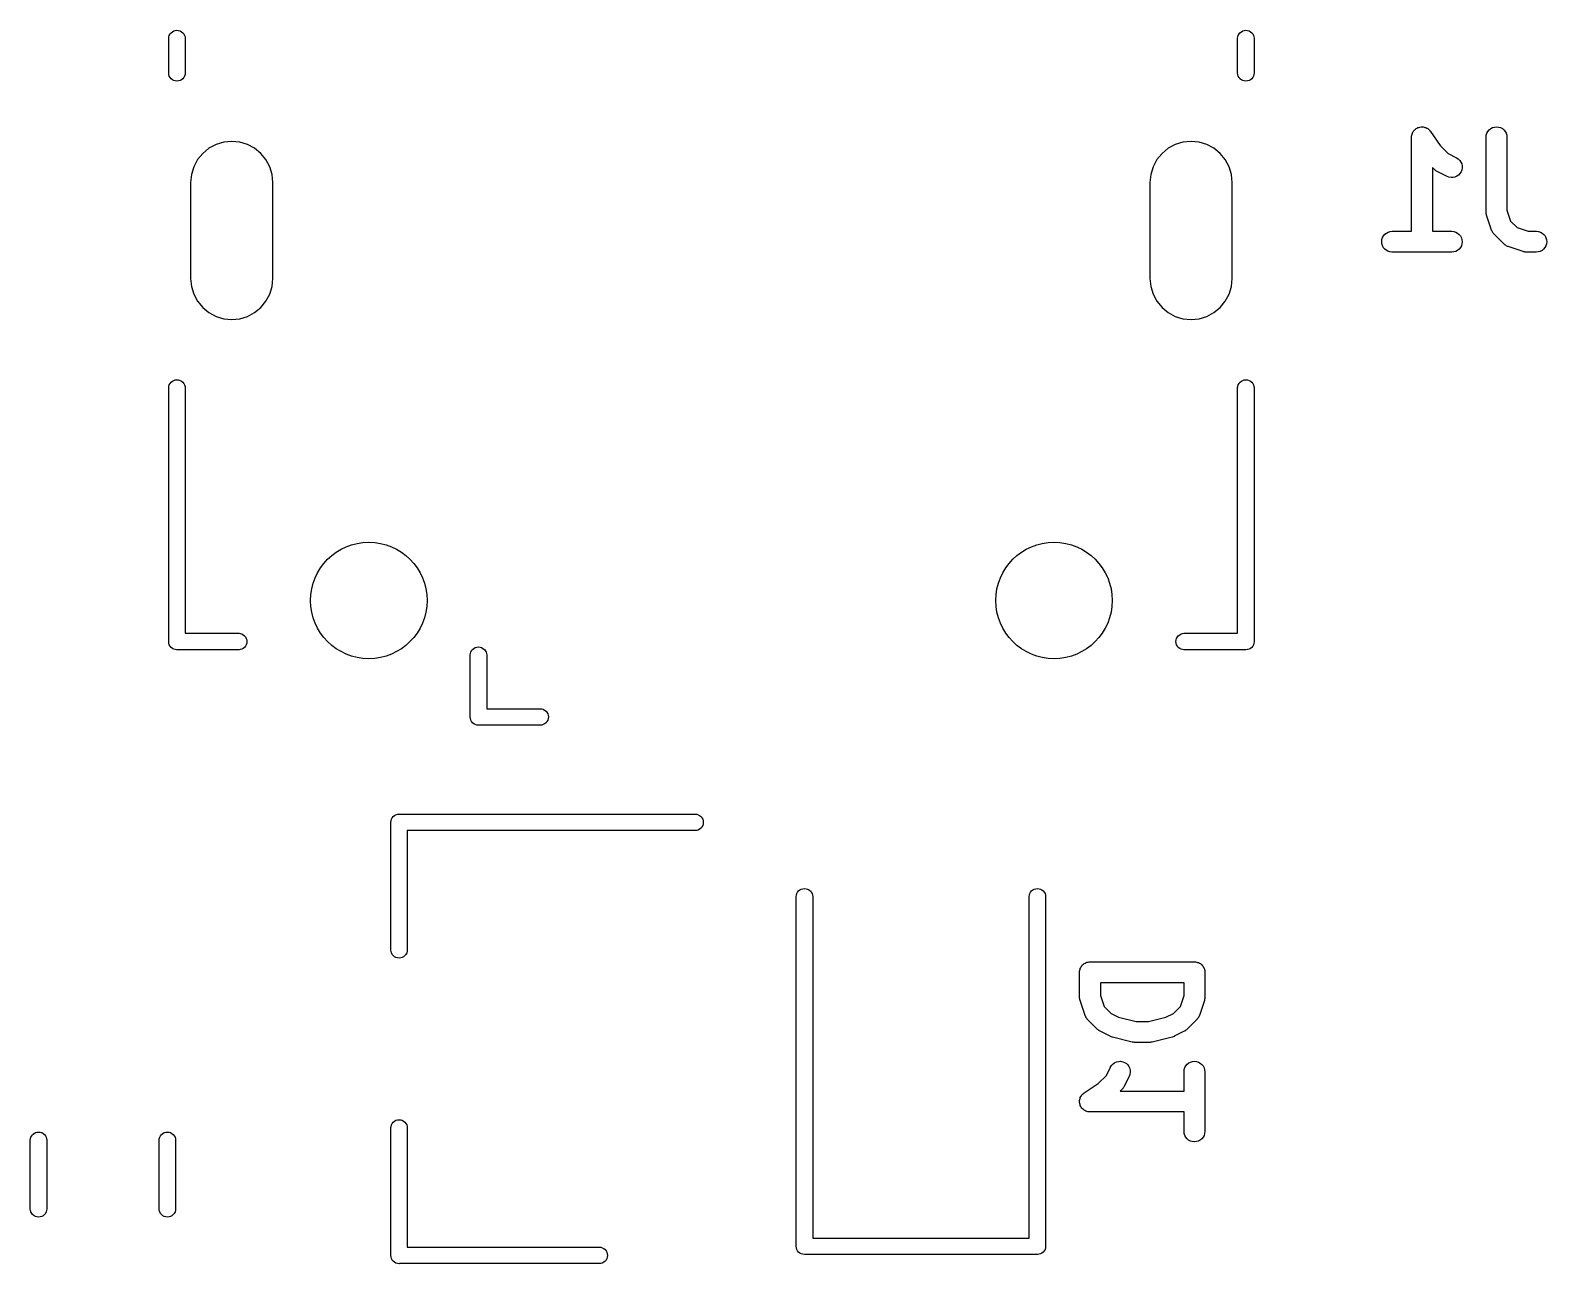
# Model space of a CAD drawing. Extents: x 99.2 to 141.2, y -118.7 to -76.
# Drawn here: x 117.11 to 128.17, y -84.98 to -75.98 of the extents above; entities that cross this region are included whole.
import ezdxf

# ---------------------------------------------------------------- set-up
doc = ezdxf.new("R2010")
doc.units = 0
doc.layers.add('BLACK', color=7, linetype='CONTINUOUS')

msp = doc.modelspace()

# ---------------------------------------------------------------- linework, layer by layer
at = {"layer": 'BLACK', "linetype": 'CONTINUOUS'}
for p, q in [((118.116, -76.0257), (118.119, -76.0144)), ((118.119, -76.0144), (118.125, -76.004)), ((118.125, -76.004), (118.132, -75.9949)), ((118.132, -75.9949), (118.142, -75.9874)), ((118.142, -75.9874), (118.152, -75.9818)), ((118.152, -75.9818), (118.163, -75.9784)), ((118.163, -75.9784), (118.175, -75.9772)), ((118.175, -75.9772), (118.187, -75.9784)), ((118.187, -75.9784), (118.198, -75.9818)), ((118.198, -75.9818), (118.208, -75.9874)), ((118.208, -75.9874), (118.218, -75.9949)), ((118.218, -75.9949), (118.225, -76.004)), ((118.225, -76.004), (118.231, -76.0144)), ((118.231, -76.0144), (118.234, -76.0257)), ((125.916, -76.0257), (125.919, -76.0144)), ((125.919, -76.0144), (125.925, -76.004)), ((125.925, -76.004), (125.932, -75.9949)), ((125.932, -75.9949), (125.942, -75.9874)), ((125.942, -75.9874), (125.952, -75.9818)), ((125.952, -75.9818), (125.963, -75.9784)), ((125.963, -75.9784), (125.975, -75.9772)), ((125.975, -75.9772), (125.987, -75.9784)), ((125.987, -75.9784), (125.998, -75.9818)), ((125.998, -75.9818), (126.008, -75.9874)), ((126.008, -75.9874), (126.018, -75.9949)), ((126.018, -75.9949), (126.025, -76.004)), ((126.025, -76.004), (126.031, -76.0144)), ((126.031, -76.0144), (126.034, -76.0257)), ((118.115, -76.0346), (118.116, -76.0257)), ((118.115, -76.2904), (118.115, -76.0346)), ((118.234, -76.0257), (118.235, -76.0346)), ((118.235, -76.0346), (118.235, -76.2904)), ((125.915, -76.0346), (125.916, -76.0257)), ((125.915, -76.2904), (125.915, -76.0346)), ((126.034, -76.0257), (126.035, -76.0346)), ((126.035, -76.0346), (126.035, -76.2904)), ((118.116, -76.2993), (118.115, -76.2904)), ((118.119, -76.3106), (118.116, -76.2993)), ((118.125, -76.321), (118.119, -76.3106)), ((118.132, -76.3301), (118.125, -76.321)), ((118.142, -76.3376), (118.132, -76.3301)), ((118.152, -76.3432), (118.142, -76.3376)), ((118.163, -76.3466), (118.152, -76.3432)), ((118.175, -76.3478), (118.163, -76.3466)), ((118.187, -76.3466), (118.175, -76.3478)), ((118.198, -76.3432), (118.187, -76.3466)), ((118.208, -76.3376), (118.198, -76.3432)), ((118.218, -76.3301), (118.208, -76.3376)), ((118.225, -76.321), (118.218, -76.3301)), ((118.231, -76.3106), (118.225, -76.321)), ((118.234, -76.2993), (118.231, -76.3106)), ((118.235, -76.2904), (118.234, -76.2993)), ((125.916, -76.2993), (125.915, -76.2904)), ((125.919, -76.3106), (125.916, -76.2993)), ((125.925, -76.321), (125.919, -76.3106)), ((125.932, -76.3301), (125.925, -76.321)), ((125.942, -76.3376), (125.932, -76.3301)), ((125.952, -76.3432), (125.942, -76.3376)), ((125.963, -76.3466), (125.952, -76.3432)), ((125.975, -76.3478), (125.963, -76.3466)), ((125.987, -76.3466), (125.975, -76.3478)), ((125.998, -76.3432), (125.987, -76.3466)), ((126.008, -76.3376), (125.998, -76.3432)), ((126.018, -76.3301), (126.008, -76.3376)), ((126.025, -76.321), (126.018, -76.3301)), ((126.031, -76.3106), (126.025, -76.321)), ((126.034, -76.2993), (126.031, -76.3106)), ((126.035, -76.2904), (126.034, -76.2993)), ((118.575, -76.7875), (118.516, -76.7933)), ((118.634, -76.7933), (118.575, -76.7875)), ((125.575, -76.7875), (125.516, -76.7933)), ((125.634, -76.7933), (125.575, -76.7875)), ((127.184, -76.7489), (127.185, -76.742)), ((127.184, -76.7566), (127.184, -76.7489)), ((127.184, -76.7577), (127.184, -76.7566)), ((127.184, -77.4435), (127.184, -76.7577)), ((127.185, -76.7419), (127.188, -76.7343)), ((127.185, -76.742), (127.185, -76.7419)), ((127.185, -76.7419), (127.185, -76.7419)), ((127.188, -76.7343), (127.19, -76.7278)), ((127.19, -76.7277), (127.193, -76.7208)), ((127.19, -76.7278), (127.19, -76.7277)), ((127.19, -76.7278), (127.19, -76.7278)), ((127.193, -76.7208), (127.197, -76.7148)), ((127.197, -76.7147), (127.202, -76.7088)), ((127.197, -76.7148), (127.197, -76.7147)), ((127.197, -76.7147), (127.197, -76.7147)), ((127.202, -76.7088), (127.206, -76.7034)), ((127.206, -76.7033), (127.212, -76.6986)), ((127.206, -76.7034), (127.206, -76.7033)), ((127.206, -76.7033), (127.206, -76.7033)), ((127.212, -76.6986), (127.218, -76.694)), ((127.218, -76.694), (127.224, -76.6907)), ((127.218, -76.694), (127.218, -76.694)), ((127.218, -76.694), (127.218, -76.694)), ((127.224, -76.6907), (127.231, -76.6871)), ((127.231, -76.6871), (127.238, -76.6851)), ((127.231, -76.6871), (127.231, -76.6871)), ((127.231, -76.6871), (127.231, -76.6871)), ((127.238, -76.6851), (127.245, -76.6829)), ((127.245, -76.6829), (127.253, -76.6822)), ((127.245, -76.6829), (127.245, -76.6829)), ((127.245, -76.6829), (127.245, -76.6829)), ((127.253, -76.6822), (127.26, -76.6815)), ((127.26, -76.6815), (127.26, -76.6815)), ((127.26, -76.6815), (127.268, -76.6823)), ((127.26, -76.6815), (127.26, -76.6815)), ((127.268, -76.6823), (127.275, -76.683)), ((127.275, -76.683), (127.275, -76.6831)), ((127.275, -76.6831), (127.275, -76.6831)), ((127.275, -76.6831), (127.282, -76.6853)), ((127.282, -76.6853), (127.289, -76.6874)), ((127.289, -76.6874), (127.289, -76.6874)), ((127.289, -76.6874), (127.289, -76.6875)), ((127.289, -76.6875), (127.296, -76.6909)), ((127.296, -76.6909), (127.302, -76.6945)), ((127.302, -76.6945), (127.302, -76.6945)), ((127.302, -76.6945), (127.302, -76.6945)), ((127.302, -76.6945), (127.308, -76.6991)), ((127.308, -76.6991), (127.314, -76.7039)), ((127.314, -76.7039), (127.314, -76.704)), ((127.314, -76.704), (127.314, -76.704)), ((127.314, -76.704), (127.318, -76.7097)), ((127.318, -76.7097), (127.323, -76.7154)), ((127.323, -76.7154), (127.392, -76.818)), ((127.728, -76.7566), (127.729, -76.7419)), ((127.728, -76.7577), (127.728, -76.7566)), ((127.728, -77.302), (127.728, -76.7577)), ((127.729, -76.7419), (127.734, -76.7277)), ((127.734, -76.7277), (127.741, -76.7147)), ((127.741, -76.7147), (127.751, -76.7033)), ((127.751, -76.7033), (127.762, -76.694)), ((127.762, -76.694), (127.775, -76.6871)), ((127.775, -76.6871), (127.79, -76.6829)), ((127.79, -76.6829), (127.805, -76.6815)), ((127.805, -76.6815), (127.819, -76.6831)), ((127.819, -76.6831), (127.834, -76.6875)), ((127.834, -76.6875), (127.847, -76.6945)), ((127.847, -76.6945), (127.858, -76.704)), ((127.858, -76.704), (127.867, -76.7155)), ((127.867, -76.7155), (127.874, -76.7287)), ((127.874, -76.7287), (127.879, -76.7429)), ((127.879, -76.7429), (127.88, -76.7577)), ((127.88, -76.7577), (127.88, -77.2896)), ((118.363, -76.8754), (118.326, -76.9208)), ((118.408, -76.8381), (118.363, -76.8754)), ((118.46, -76.8103), (118.408, -76.8381)), ((118.516, -76.7933), (118.46, -76.8103)), ((118.69, -76.8103), (118.634, -76.7933)), ((118.742, -76.8381), (118.69, -76.8103)), ((118.787, -76.8754), (118.742, -76.8381)), ((118.824, -76.9208), (118.787, -76.8754)), ((125.363, -76.8754), (125.326, -76.9208)), ((125.408, -76.8381), (125.363, -76.8754)), ((125.46, -76.8103), (125.408, -76.8381)), ((125.516, -76.7933), (125.46, -76.8103)), ((125.69, -76.8103), (125.634, -76.7933)), ((125.742, -76.8381), (125.69, -76.8103)), ((125.787, -76.8754), (125.742, -76.8381)), ((125.824, -76.9208), (125.787, -76.8754)), ((127.392, -76.818), (127.45, -76.8765)), ((127.45, -76.8765), (127.512, -76.9073)), ((118.298, -76.9727), (118.281, -77.029)), ((118.326, -76.9208), (118.298, -76.9727)), ((118.852, -76.9727), (118.824, -76.9208)), ((118.869, -77.029), (118.852, -76.9727)), ((125.298, -76.9727), (125.281, -77.029)), ((125.326, -76.9208), (125.298, -76.9727)), ((125.852, -76.9727), (125.824, -76.9208)), ((125.869, -77.029), (125.852, -76.9727)), ((127.351, -76.993), (127.336, -76.978)), ((127.336, -76.978), (127.336, -77.4435)), ((127.354, -76.9957), (127.351, -76.993)), ((127.357, -76.9987), (127.354, -76.9957)), ((127.36, -77.0005), (127.357, -76.9987)), ((127.362, -77.0025), (127.36, -77.0005)), ((127.366, -77.0045), (127.362, -77.0025)), ((127.37, -77.0068), (127.366, -77.0045)), ((127.371, -77.0073), (127.37, -77.0068)), ((127.443, -77.0436), (127.371, -77.0073)), ((127.512, -76.9073), (127.512, -76.9078)), ((127.512, -76.9078), (127.525, -76.9158)), ((127.525, -76.9158), (127.536, -76.9262)), ((127.536, -76.9262), (127.544, -76.9384)), ((127.545, -77.01), (127.537, -77.0225)), ((127.544, -76.9384), (127.55, -76.9521)), ((127.551, -76.9961), (127.545, -77.01)), ((127.55, -76.9521), (127.553, -76.9666)), ((127.553, -76.9815), (127.551, -76.9961)), ((127.553, -76.9666), (127.553, -76.9815)), ((118.281, -77.029), (118.275, -77.0875)), ((118.275, -77.0875), (118.275, -77.7875)), ((118.875, -77.0875), (118.869, -77.029)), ((118.875, -77.7875), (118.875, -77.0875)), ((125.281, -77.029), (125.275, -77.0875)), ((125.275, -77.0875), (125.275, -77.7875)), ((125.875, -77.0875), (125.869, -77.029)), ((125.875, -77.7875), (125.875, -77.0875)), ((127.457, -77.0489), (127.443, -77.0436)), ((127.472, -77.0514), (127.457, -77.0489)), ((127.487, -77.0511), (127.472, -77.0514)), ((127.501, -77.0478), (127.487, -77.0511)), ((127.515, -77.0418), (127.501, -77.0478)), ((127.527, -77.0333), (127.515, -77.0418)), ((127.537, -77.0225), (127.527, -77.0333)), ((127.728, -77.3063), (127.728, -77.302)), ((127.728, -77.3105), (127.728, -77.3063)), ((127.729, -77.3136), (127.728, -77.3105)), ((127.729, -77.3168), (127.729, -77.3136)), ((127.73, -77.3209), (127.729, -77.3168)), ((127.731, -77.3251), (127.73, -77.3209)), ((127.732, -77.3261), (127.731, -77.3251)), ((127.768, -77.435), (127.732, -77.3261)), ((127.88, -77.2896), (127.907, -77.3697)), ((127, -77.4562), (127.013, -77.4493)), ((127.013, -77.4493), (127.027, -77.445)), ((127.027, -77.445), (127.042, -77.4435)), ((127.042, -77.4435), (127.184, -77.4435)), ((127.336, -77.4435), (127.477, -77.4435)), ((127.477, -77.4435), (127.478, -77.4435)), ((127.478, -77.4435), (127.493, -77.4452)), ((127.493, -77.4452), (127.507, -77.4497)), ((127.507, -77.4497), (127.52, -77.4568)), ((127.769, -77.437), (127.768, -77.435)), ((127.77, -77.4392), (127.769, -77.437)), ((127.772, -77.4438), (127.77, -77.4392)), ((127.774, -77.4485), (127.772, -77.4438)), ((127.775, -77.4504), (127.774, -77.4485)), ((127.776, -77.4524), (127.775, -77.4504)), ((127.78, -77.4564), (127.776, -77.4524)), ((127.907, -77.3697), (127.954, -77.4168)), ((127.954, -77.4168), (128.034, -77.4435)), ((128.034, -77.4435), (128.094, -77.4435)), ((128.094, -77.4435), (128.095, -77.4435)), ((128.095, -77.4435), (128.11, -77.4452)), ((128.11, -77.4452), (128.124, -77.4497)), ((128.124, -77.4497), (128.137, -77.4568)), ((126.966, -77.5192), (126.967, -77.5044)), ((126.967, -77.534), (126.966, -77.5192)), ((126.967, -77.5044), (126.972, -77.4902)), ((126.971, -77.5483), (126.967, -77.534)), ((126.978, -77.5614), (126.971, -77.5483)), ((126.972, -77.4902), (126.979, -77.4771)), ((126.988, -77.573), (126.978, -77.5614)), ((126.979, -77.4771), (126.988, -77.4656)), ((126.988, -77.4656), (127, -77.4562)), ((127.52, -77.4568), (127.532, -77.4664)), ((127.541, -77.5623), (127.531, -77.5738)), ((127.532, -77.4664), (127.541, -77.478)), ((127.541, -77.478), (127.548, -77.4912)), ((127.548, -77.5492), (127.541, -77.5623)), ((127.548, -77.4912), (127.552, -77.5054)), ((127.552, -77.535), (127.548, -77.5492)), ((127.552, -77.5054), (127.554, -77.5202)), ((127.554, -77.5202), (127.552, -77.535)), ((127.783, -77.4607), (127.78, -77.4564)), ((127.784, -77.4622), (127.783, -77.4607)), ((127.786, -77.464), (127.784, -77.4622)), ((127.786, -77.4647), (127.786, -77.464)), ((127.859, -77.5373), (127.786, -77.4647)), ((127.861, -77.5387), (127.859, -77.5373)), ((127.862, -77.5404), (127.861, -77.5387)), ((127.866, -77.5434), (127.862, -77.5404)), ((127.87, -77.5468), (127.866, -77.5434)), ((127.872, -77.5478), (127.87, -77.5468)), ((127.874, -77.5491), (127.872, -77.5478)), ((127.879, -77.5513), (127.874, -77.5491)), ((127.884, -77.5538), (127.879, -77.5513)), ((127.886, -77.5544), (127.884, -77.5538)), ((127.888, -77.5554), (127.886, -77.5544)), ((127.889, -77.5557), (127.888, -77.5554)), ((127.998, -77.592), (127.889, -77.5557)), ((128.137, -77.4568), (128.149, -77.4664)), ((128.157, -77.5623), (128.148, -77.5738)), ((128.149, -77.4664), (128.158, -77.478)), ((128.165, -77.5492), (128.157, -77.5623)), ((128.158, -77.478), (128.165, -77.4912)), ((128.165, -77.4912), (128.169, -77.5054)), ((128.169, -77.535), (128.165, -77.5492)), ((128.169, -77.5054), (128.17, -77.5202)), ((128.17, -77.5202), (128.169, -77.535)), ((126.999, -77.5826), (126.988, -77.573)), ((127.012, -77.5898), (126.999, -77.5826)), ((127.026, -77.5942), (127.012, -77.5898)), ((127.041, -77.5959), (127.026, -77.5942)), ((127.042, -77.5959), (127.041, -77.5959)), ((127.477, -77.5959), (127.042, -77.5959)), ((127.492, -77.5945), (127.477, -77.5959)), ((127.506, -77.5902), (127.492, -77.5945)), ((127.52, -77.5832), (127.506, -77.5902)), ((127.531, -77.5738), (127.52, -77.5832)), ((128.002, -77.593), (127.998, -77.592)), ((128.006, -77.5942), (128.002, -77.593)), ((128.009, -77.5946), (128.006, -77.5942)), ((128.012, -77.5953), (128.009, -77.5946)), ((128.016, -77.5954), (128.012, -77.5953)), ((128.021, -77.5959), (128.016, -77.5954)), ((128.022, -77.5959), (128.021, -77.5959)), ((128.094, -77.5959), (128.022, -77.5959)), ((128.109, -77.5945), (128.094, -77.5959)), ((128.123, -77.5902), (128.109, -77.5945)), ((128.136, -77.5832), (128.123, -77.5902)), ((128.148, -77.5738), (128.136, -77.5832)), ((118.275, -77.7875), (118.281, -77.846)), ((118.281, -77.846), (118.298, -77.9023)), ((118.852, -77.9023), (118.869, -77.846)), ((118.869, -77.846), (118.875, -77.7875)), ((125.275, -77.7875), (125.281, -77.846)), ((125.281, -77.846), (125.298, -77.9023)), ((125.852, -77.9023), (125.869, -77.846)), ((125.869, -77.846), (125.875, -77.7875)), ((118.298, -77.9023), (118.326, -77.9542)), ((118.326, -77.9542), (118.363, -77.9996)), ((118.363, -77.9996), (118.408, -78.0369)), ((118.742, -78.0369), (118.787, -77.9996)), ((118.787, -77.9996), (118.824, -77.9542)), ((118.824, -77.9542), (118.852, -77.9023)), ((125.298, -77.9023), (125.326, -77.9542)), ((125.326, -77.9542), (125.363, -77.9996)), ((125.363, -77.9996), (125.408, -78.0369)), ((125.742, -78.0369), (125.787, -77.9996)), ((125.787, -77.9996), (125.824, -77.9542)), ((125.824, -77.9542), (125.852, -77.9023)), ((118.408, -78.0369), (118.46, -78.0647)), ((118.46, -78.0647), (118.516, -78.0817)), ((118.516, -78.0817), (118.575, -78.0875)), ((118.575, -78.0875), (118.634, -78.0817)), ((118.634, -78.0817), (118.69, -78.0647)), ((118.69, -78.0647), (118.742, -78.0369)), ((125.408, -78.0369), (125.46, -78.0647)), ((125.46, -78.0647), (125.516, -78.0817)), ((125.516, -78.0817), (125.575, -78.0875)), ((125.575, -78.0875), (125.634, -78.0817)), ((125.634, -78.0817), (125.69, -78.0647)), ((125.69, -78.0647), (125.742, -78.0369)), ((118.119, -78.5644), (118.125, -78.554)), ((118.125, -78.554), (118.132, -78.5449)), ((118.132, -78.5449), (118.142, -78.5374)), ((118.142, -78.5374), (118.152, -78.5318)), ((118.152, -78.5318), (118.163, -78.5284)), ((118.163, -78.5284), (118.175, -78.5272)), ((118.175, -78.5272), (118.187, -78.5284)), ((118.187, -78.5284), (118.198, -78.5318)), ((118.198, -78.5318), (118.208, -78.5374)), ((118.208, -78.5374), (118.218, -78.5449)), ((118.218, -78.5449), (118.225, -78.554)), ((118.225, -78.554), (118.231, -78.5644)), ((125.919, -78.5644), (125.925, -78.554)), ((125.925, -78.554), (125.932, -78.5449)), ((125.932, -78.5449), (125.942, -78.5374)), ((125.942, -78.5374), (125.952, -78.5318)), ((125.952, -78.5318), (125.963, -78.5284)), ((125.963, -78.5284), (125.975, -78.5272)), ((125.975, -78.5272), (125.987, -78.5284)), ((125.987, -78.5284), (125.998, -78.5318)), ((125.998, -78.5318), (126.008, -78.5374)), ((126.008, -78.5374), (126.018, -78.5449)), ((126.018, -78.5449), (126.025, -78.554)), ((126.025, -78.554), (126.031, -78.5644)), ((118.115, -78.5846), (118.116, -78.5757)), ((118.115, -80.4345), (118.115, -78.5846)), ((118.116, -78.5757), (118.119, -78.5644)), ((118.231, -78.5644), (118.234, -78.5757)), ((118.234, -78.5757), (118.235, -78.5846)), ((118.235, -78.5846), (118.235, -80.3775)), ((125.915, -78.5846), (125.916, -78.5757)), ((125.915, -80.3775), (125.915, -78.5846)), ((125.916, -78.5757), (125.919, -78.5644)), ((126.031, -78.5644), (126.034, -78.5757)), ((126.034, -78.5757), (126.035, -78.5846)), ((126.035, -78.5846), (126.035, -80.4346)), ((118.115, -80.4375), (118.115, -80.4345)), ((118.116, -80.4493), (118.115, -80.4375)), ((118.235, -80.3775), (118.628, -80.3775)), ((118.628, -80.3775), (118.637, -80.3784)), ((118.637, -80.3784), (118.648, -80.3818)), ((118.648, -80.3818), (118.658, -80.3874)), ((118.658, -80.3874), (118.668, -80.3949)), ((118.668, -80.3949), (118.675, -80.404)), ((118.675, -80.404), (118.681, -80.4144)), ((118.681, -80.4144), (118.684, -80.4257)), ((118.684, -80.4257), (118.685, -80.4375)), ((118.685, -80.4375), (118.684, -80.4493)), ((125.465, -80.4375), (125.466, -80.4257)), ((125.466, -80.4493), (125.465, -80.4375)), ((125.466, -80.4257), (125.469, -80.4144)), ((125.469, -80.4144), (125.475, -80.404)), ((125.475, -80.404), (125.482, -80.3949)), ((125.482, -80.3949), (125.492, -80.3874)), ((125.492, -80.3874), (125.502, -80.3818)), ((125.502, -80.3818), (125.513, -80.3784)), ((125.513, -80.3784), (125.522, -80.3775)), ((125.522, -80.3775), (125.915, -80.3775)), ((126.035, -80.4404), (126.034, -80.4493)), ((126.035, -80.4346), (126.035, -80.4375)), ((126.035, -80.4375), (126.035, -80.4404)), ((118.119, -80.4606), (118.116, -80.4493)), ((118.125, -80.471), (118.119, -80.4606)), ((118.132, -80.4801), (118.125, -80.471)), ((118.142, -80.4876), (118.132, -80.4801)), ((118.152, -80.4932), (118.142, -80.4876)), ((118.163, -80.4966), (118.152, -80.4932)), ((118.172, -80.4975), (118.163, -80.4966)), ((118.175, -80.4978), (118.172, -80.4975)), ((118.172, -80.4975), (118.172, -80.4975)), ((118.178, -80.4975), (118.175, -80.4978)), ((118.628, -80.4975), (118.178, -80.4975)), ((118.637, -80.4966), (118.628, -80.4975)), ((118.648, -80.4932), (118.637, -80.4966)), ((118.658, -80.4876), (118.648, -80.4932)), ((118.668, -80.4801), (118.658, -80.4876)), ((118.675, -80.471), (118.668, -80.4801)), ((118.681, -80.4606), (118.675, -80.471)), ((118.684, -80.4493), (118.681, -80.4606)), ((120.315, -80.5346), (120.316, -80.5257)), ((120.315, -80.9846), (120.315, -80.5346)), ((120.316, -80.5257), (120.319, -80.5144)), ((120.319, -80.5144), (120.325, -80.504)), ((120.325, -80.504), (120.332, -80.4949)), ((120.332, -80.4949), (120.342, -80.4874)), ((120.342, -80.4874), (120.352, -80.4818)), ((120.352, -80.4818), (120.363, -80.4784)), ((120.363, -80.4784), (120.375, -80.4772)), ((120.375, -80.4772), (120.387, -80.4784)), ((120.387, -80.4784), (120.398, -80.4818)), ((120.398, -80.4818), (120.408, -80.4874)), ((120.408, -80.4874), (120.418, -80.4949)), ((120.418, -80.4949), (120.425, -80.504)), ((120.425, -80.504), (120.431, -80.5144)), ((120.431, -80.5144), (120.434, -80.5257)), ((120.434, -80.5257), (120.435, -80.5346)), ((120.435, -80.5346), (120.435, -80.9275)), ((125.469, -80.4606), (125.466, -80.4493)), ((125.475, -80.471), (125.469, -80.4606)), ((125.482, -80.4801), (125.475, -80.471)), ((125.492, -80.4876), (125.482, -80.4801)), ((125.502, -80.4932), (125.492, -80.4876)), ((125.513, -80.4966), (125.502, -80.4932)), ((125.522, -80.4975), (125.513, -80.4966)), ((125.972, -80.4975), (125.522, -80.4975)), ((125.975, -80.4978), (125.972, -80.4975)), ((125.987, -80.4966), (125.975, -80.4978)), ((125.998, -80.4932), (125.987, -80.4966)), ((126.008, -80.4876), (125.998, -80.4932)), ((126.018, -80.4801), (126.008, -80.4876)), ((126.025, -80.471), (126.018, -80.4801)), ((126.031, -80.4606), (126.025, -80.471)), ((126.034, -80.4493), (126.031, -80.4606)), ((120.315, -80.9875), (120.315, -80.9846)), ((120.316, -80.9993), (120.315, -80.9875)), ((120.435, -80.9275), (120.828, -80.9275)), ((120.828, -80.9275), (120.837, -80.9284)), ((120.837, -80.9284), (120.848, -80.9318)), ((120.848, -80.9318), (120.858, -80.9374)), ((120.858, -80.9374), (120.868, -80.9449)), ((120.868, -80.9449), (120.875, -80.954)), ((120.875, -80.954), (120.881, -80.9644)), ((120.881, -80.9644), (120.884, -80.9757)), ((120.884, -80.9757), (120.885, -80.9875)), ((120.885, -80.9875), (120.884, -80.9993)), ((120.319, -81.0106), (120.316, -80.9993)), ((120.325, -81.021), (120.319, -81.0106)), ((120.332, -81.0301), (120.325, -81.021)), ((120.342, -81.0376), (120.332, -81.0301)), ((120.352, -81.0432), (120.342, -81.0376)), ((120.363, -81.0466), (120.352, -81.0432)), ((120.375, -81.0478), (120.363, -81.0466)), ((120.378, -81.0475), (120.375, -81.0478)), ((120.828, -81.0475), (120.378, -81.0475)), ((120.837, -81.0466), (120.828, -81.0475)), ((120.848, -81.0432), (120.837, -81.0466)), ((120.858, -81.0376), (120.848, -81.0432)), ((120.868, -81.0301), (120.858, -81.0376)), ((120.875, -81.021), (120.868, -81.0301)), ((120.881, -81.0106), (120.875, -81.021)), ((120.884, -80.9993), (120.881, -81.0106)), ((119.736, -81.757), (119.737, -81.7452)), ((119.736, -81.7599), (119.736, -81.757)), ((119.736, -82.6899), (119.736, -81.7599)), ((119.737, -81.7452), (119.74, -81.7339)), ((119.74, -81.7339), (119.746, -81.7235)), ((119.746, -81.7235), (119.753, -81.7144)), ((119.753, -81.7144), (119.763, -81.7069)), ((119.763, -81.7069), (119.773, -81.7013)), ((119.773, -81.7013), (119.784, -81.6979)), ((119.784, -81.6979), (119.793, -81.697)), ((119.793, -81.697), (119.796, -81.6967)), ((119.796, -81.6967), (119.799, -81.697)), ((119.799, -81.697), (121.959, -81.697)), ((121.959, -81.697), (121.968, -81.6979)), ((121.968, -81.6979), (121.979, -81.7013)), ((121.979, -81.7013), (121.989, -81.7069)), ((121.989, -81.7069), (121.999, -81.7144)), ((121.999, -81.7144), (122.006, -81.7235)), ((122.006, -81.7235), (122.012, -81.7339)), ((122.012, -81.7339), (122.015, -81.7452)), ((122.015, -81.7688), (122.012, -81.7801)), ((122.015, -81.7452), (122.016, -81.757)), ((122.016, -81.757), (122.015, -81.7688)), ((121.959, -81.817), (119.856, -81.817)), ((119.856, -81.817), (119.856, -82.6899)), ((121.968, -81.8161), (121.959, -81.817)), ((121.979, -81.8127), (121.968, -81.8161)), ((121.989, -81.8071), (121.979, -81.8127)), ((121.999, -81.7996), (121.989, -81.8071)), ((122.006, -81.7905), (121.999, -81.7996)), ((122.012, -81.7801), (122.006, -81.7905)), ((122.694, -82.2971), (122.695, -82.2882)), ((122.694, -84.8471), (122.694, -82.2971)), ((122.695, -82.2882), (122.698, -82.2769)), ((122.698, -82.2769), (122.704, -82.2665)), ((122.704, -82.2665), (122.711, -82.2574)), ((122.711, -82.2574), (122.721, -82.2499)), ((122.721, -82.2499), (122.731, -82.2443)), ((122.731, -82.2443), (122.742, -82.2409)), ((122.742, -82.2409), (122.754, -82.2397)), ((122.754, -82.2397), (122.766, -82.2409)), ((122.766, -82.2409), (122.777, -82.2443)), ((122.777, -82.2443), (122.787, -82.2499)), ((122.787, -82.2499), (122.797, -82.2574)), ((122.797, -82.2574), (122.804, -82.2665)), ((122.804, -82.2665), (122.81, -82.2769)), ((122.81, -82.2769), (122.813, -82.2882)), ((122.813, -82.2882), (122.814, -82.2971)), ((122.814, -82.2971), (122.814, -84.79)), ((124.394, -82.2971), (124.395, -82.2882)), ((124.394, -84.79), (124.394, -82.2971)), ((124.395, -82.2882), (124.398, -82.2769)), ((124.398, -82.2769), (124.404, -82.2665)), ((124.404, -82.2665), (124.411, -82.2574)), ((124.411, -82.2574), (124.421, -82.2499)), ((124.421, -82.2499), (124.431, -82.2443)), ((124.431, -82.2443), (124.442, -82.2409)), ((124.442, -82.2409), (124.454, -82.2397)), ((124.454, -82.2397), (124.466, -82.2409)), ((124.466, -82.2409), (124.477, -82.2443)), ((124.477, -82.2443), (124.487, -82.2499)), ((124.487, -82.2499), (124.497, -82.2574)), ((124.497, -82.2574), (124.504, -82.2665)), ((124.504, -82.2665), (124.51, -82.2769)), ((124.51, -82.2769), (124.513, -82.2882)), ((124.513, -82.2882), (124.514, -82.2971)), ((124.514, -82.2971), (124.514, -84.8471)), ((119.737, -82.6988), (119.736, -82.6899)), ((119.74, -82.7101), (119.737, -82.6988)), ((119.746, -82.7205), (119.74, -82.7101)), ((119.753, -82.7296), (119.746, -82.7205)), ((119.763, -82.7371), (119.753, -82.7296)), ((119.773, -82.7427), (119.763, -82.7371)), ((119.784, -82.7461), (119.773, -82.7427)), ((119.796, -82.7473), (119.784, -82.7461)), ((119.808, -82.7461), (119.796, -82.7473)), ((119.819, -82.7427), (119.808, -82.7461)), ((119.829, -82.7371), (119.819, -82.7427)), ((119.839, -82.7296), (119.829, -82.7371)), ((119.846, -82.7205), (119.839, -82.7296)), ((119.852, -82.7101), (119.846, -82.7205)), ((119.855, -82.6988), (119.852, -82.7101)), ((119.856, -82.6899), (119.855, -82.6988)), ((124.762, -82.8426), (124.763, -82.8354)), ((124.762, -82.8497), (124.762, -82.8426)), ((124.762, -82.8502), (124.762, -82.8497)), ((124.762, -82.8503), (124.762, -82.8502)), ((124.762, -82.8502), (124.762, -82.8502)), ((124.762, -82.8508), (124.762, -82.8503)), ((124.762, -83.0322), (124.762, -82.8508)), ((124.763, -82.8349), (124.765, -82.8281)), ((124.763, -82.8352), (124.763, -82.8349)), ((124.763, -82.8354), (124.763, -82.8352)), ((124.765, -82.8281), (124.767, -82.8212)), ((124.767, -82.8212), (124.768, -82.821)), ((124.768, -82.8208), (124.771, -82.8145)), ((124.768, -82.821), (124.768, -82.8208)), ((124.771, -82.8145), (124.775, -82.8082)), ((124.775, -82.8077), (124.779, -82.8022)), ((124.775, -82.808), (124.775, -82.8077)), ((124.775, -82.8082), (124.775, -82.808)), ((124.779, -82.8022), (124.784, -82.7967)), ((124.784, -82.7963), (124.79, -82.7918)), ((124.784, -82.7965), (124.784, -82.7963)), ((124.784, -82.7967), (124.784, -82.7965)), ((124.79, -82.7918), (124.796, -82.7873)), ((124.796, -82.787), (124.802, -82.7837)), ((124.796, -82.7872), (124.796, -82.787)), ((124.796, -82.7873), (124.796, -82.7872)), ((124.802, -82.7837), (124.809, -82.7803)), ((124.809, -82.7801), (124.816, -82.7781)), ((124.809, -82.7802), (124.809, -82.7801)), ((124.809, -82.7803), (124.809, -82.7802)), ((124.816, -82.7781), (124.823, -82.776)), ((124.823, -82.7759), (124.831, -82.7753)), ((124.823, -82.776), (124.823, -82.7759)), ((124.823, -82.776), (124.823, -82.776)), ((124.831, -82.7753), (124.838, -82.7746)), ((124.838, -82.7746), (125.6, -82.7746)), ((125.6, -82.7746), (125.6, -82.7746)), ((125.6, -82.7746), (125.6, -82.7746)), ((125.6, -82.7746), (125.601, -82.7746)), ((125.6, -82.7746), (125.6, -82.7746)), ((125.601, -82.7746), (125.608, -82.7754)), ((125.608, -82.7754), (125.615, -82.7761)), ((125.615, -82.7761), (125.615, -82.7762)), ((125.615, -82.7762), (125.616, -82.7762)), ((125.616, -82.7762), (125.622, -82.7784)), ((125.622, -82.7784), (125.629, -82.7805)), ((125.629, -82.7805), (125.629, -82.7807)), ((125.629, -82.7807), (125.63, -82.7807)), ((125.63, -82.7807), (125.636, -82.7842)), ((125.636, -82.7842), (125.642, -82.7876)), ((125.642, -82.7876), (125.643, -82.7878)), ((125.643, -82.7878), (125.643, -82.7879)), ((125.643, -82.7879), (125.648, -82.7925)), ((125.648, -82.7925), (125.654, -82.7971)), ((125.654, -82.7971), (125.654, -82.7973)), ((125.654, -82.7973), (125.654, -82.7975)), ((125.654, -82.7975), (125.659, -82.803)), ((125.659, -82.803), (125.663, -82.8086)), ((125.663, -82.8086), (125.663, -82.8088)), ((125.663, -82.8088), (125.663, -82.809)), ((125.663, -82.809), (125.667, -82.8153)), ((125.667, -82.8153), (125.67, -82.8217)), ((125.67, -82.8217), (125.67, -82.822)), ((125.67, -82.822), (125.67, -82.8222)), ((125.67, -82.8222), (125.672, -82.829)), ((125.672, -82.829), (125.674, -82.836)), ((125.674, -82.836), (125.674, -82.8362)), ((125.674, -82.8362), (125.675, -82.8365)), ((125.675, -82.8365), (125.675, -82.8436)), ((125.675, -82.8436), (125.676, -82.8508)), ((125.676, -82.8508), (125.676, -83.0322)), ((124.914, -82.927), (124.914, -83.0198)), ((125.524, -82.927), (124.914, -82.927)), ((125.524, -83.0198), (125.524, -82.927)), ((124.762, -83.0365), (124.762, -83.0322)), ((124.762, -83.0407), (124.762, -83.0365)), ((124.763, -83.0438), (124.762, -83.0407)), ((124.763, -83.047), (124.763, -83.0438)), ((124.764, -83.0511), (124.763, -83.047)), ((124.765, -83.0553), (124.764, -83.0511)), ((124.765, -83.0563), (124.765, -83.0553)), ((124.802, -83.1652), (124.765, -83.0563)), ((124.914, -83.0198), (124.941, -83.0999)), ((125.497, -83.0999), (125.524, -83.0198)), ((125.672, -83.0563), (125.636, -83.1652)), ((125.673, -83.0521), (125.672, -83.0563)), ((125.674, -83.048), (125.673, -83.0521)), ((125.675, -83.0449), (125.674, -83.048)), ((125.676, -83.0333), (125.675, -83.0375)), ((125.675, -83.0375), (125.675, -83.0418)), ((125.675, -83.0418), (125.675, -83.0449)), ((125.676, -83.0322), (125.676, -83.0333)), ((124.803, -83.1672), (124.802, -83.1652)), ((124.803, -83.1694), (124.803, -83.1672)), ((124.806, -83.174), (124.803, -83.1694)), ((124.808, -83.1787), (124.806, -83.174)), ((124.809, -83.1806), (124.808, -83.1787)), ((124.81, -83.1826), (124.809, -83.1806)), ((124.813, -83.1866), (124.81, -83.1826)), ((124.816, -83.1909), (124.813, -83.1866)), ((124.818, -83.1924), (124.816, -83.1909)), ((124.819, -83.1942), (124.818, -83.1924)), ((124.82, -83.1949), (124.819, -83.1942)), ((124.893, -83.2675), (124.82, -83.1949)), ((124.941, -83.0999), (124.992, -83.151)), ((124.992, -83.151), (125.046, -83.178)), ((125.046, -83.178), (125.174, -83.21)), ((125.264, -83.21), (125.392, -83.178)), ((125.392, -83.178), (125.446, -83.151)), ((125.446, -83.151), (125.497, -83.0999)), ((125.617, -83.1949), (125.545, -83.2675)), ((125.619, -83.1932), (125.617, -83.1949)), ((125.62, -83.1917), (125.619, -83.1932)), ((125.623, -83.1875), (125.62, -83.1917)), ((125.627, -83.1834), (125.623, -83.1875)), ((125.628, -83.1815), (125.627, -83.1834)), ((125.629, -83.1797), (125.628, -83.1815)), ((125.631, -83.1749), (125.629, -83.1797)), ((125.634, -83.1703), (125.631, -83.1749)), ((125.635, -83.1662), (125.634, -83.1682)), ((125.634, -83.1682), (125.634, -83.1703)), ((125.636, -83.1652), (125.635, -83.1662)), ((124.896, -83.2702), (124.893, -83.2675)), ((124.899, -83.2732), (124.896, -83.2702)), ((124.902, -83.2749), (124.899, -83.2732)), ((124.904, -83.2769), (124.902, -83.2749)), ((124.908, -83.279), (124.904, -83.2769)), ((124.912, -83.2813), (124.908, -83.279)), ((124.912, -83.2818), (124.912, -83.2813)), ((124.985, -83.3181), (124.912, -83.2818)), ((124.985, -83.3182), (124.985, -83.3181)), ((124.986, -83.3184), (124.985, -83.3182)), ((124.992, -83.3209), (124.986, -83.3184)), ((125.174, -83.21), (125.264, -83.21)), ((125.451, -83.3188), (125.444, -83.3212)), ((125.452, -83.3181), (125.451, -83.3185)), ((125.451, -83.3185), (125.451, -83.3187)), ((125.451, -83.3187), (125.451, -83.3188)), ((125.525, -83.2818), (125.452, -83.3181)), ((125.529, -83.2795), (125.525, -83.2818)), ((125.532, -83.2775), (125.529, -83.2795)), ((125.535, -83.2756), (125.532, -83.2775)), ((125.538, -83.2739), (125.535, -83.2756)), ((125.541, -83.2709), (125.538, -83.2739)), ((125.544, -83.2683), (125.541, -83.2709)), ((125.545, -83.2675), (125.544, -83.2683)), ((124.999, -83.3234), (124.992, -83.3209)), ((124.999, -83.3235), (124.999, -83.3234)), ((125, -83.3236), (124.999, -83.3235)), ((125.001, -83.3238), (125, -83.3236)), ((125.146, -83.3601), (125.001, -83.3238)), ((125.147, -83.3603), (125.146, -83.3601)), ((125.148, -83.3607), (125.147, -83.3603)), ((125.154, -83.3614), (125.148, -83.3607)), ((125.161, -83.3623), (125.154, -83.3614)), ((125.162, -83.3622), (125.161, -83.3623)), ((125.163, -83.3624), (125.162, -83.3622)), ((125.164, -83.3624), (125.163, -83.3624)), ((125.273, -83.3624), (125.164, -83.3624)), ((125.274, -83.3623), (125.273, -83.3624)), ((125.276, -83.3624), (125.274, -83.3623)), ((125.282, -83.3615), (125.276, -83.3624)), ((125.288, -83.3609), (125.282, -83.3615)), ((125.289, -83.3606), (125.288, -83.3609)), ((125.291, -83.3604), (125.289, -83.3606)), ((125.292, -83.3601), (125.291, -83.3604)), ((125.437, -83.3238), (125.292, -83.3601)), ((125.444, -83.3212), (125.437, -83.3237)), ((125.437, -83.3237), (125.437, -83.3237)), ((125.437, -83.3237), (125.437, -83.3238)), ((124.988, -83.5415), (124.996, -83.529)), ((124.996, -83.529), (125.006, -83.5183)), ((125.006, -83.5183), (125.018, -83.5099)), ((125.018, -83.5099), (125.032, -83.5039)), ((125.032, -83.5039), (125.047, -83.5008)), ((125.047, -83.5008), (125.061, -83.5005)), ((125.061, -83.5005), (125.076, -83.5032)), ((125.076, -83.5032), (125.09, -83.5086)), ((125.09, -83.5086), (125.103, -83.5166)), ((125.103, -83.5166), (125.113, -83.5269)), ((125.113, -83.5269), (125.122, -83.539)), ((125.122, -83.539), (125.128, -83.5526)), ((125.53, -83.5465), (125.537, -83.5334)), ((125.537, -83.5334), (125.546, -83.522)), ((125.546, -83.522), (125.558, -83.5127)), ((125.558, -83.5127), (125.571, -83.5058)), ((125.571, -83.5058), (125.585, -83.5016)), ((125.585, -83.5016), (125.6, -83.5003)), ((125.6, -83.5003), (125.615, -83.5018)), ((125.615, -83.5018), (125.629, -83.5062)), ((125.629, -83.5062), (125.642, -83.5133)), ((125.642, -83.5133), (125.654, -83.5228)), ((125.654, -83.5228), (125.663, -83.5343)), ((125.663, -83.5343), (125.67, -83.5474)), ((124.898, -83.6624), (124.957, -83.6039)), ((124.957, -83.6039), (124.987, -83.5424)), ((124.987, -83.5424), (124.988, -83.5415)), ((125.124, -83.6106), (125.087, -83.6831)), ((125.129, -83.5967), (125.124, -83.6106)), ((125.128, -83.5526), (125.131, -83.5672)), ((125.131, -83.582), (125.129, -83.5967)), ((125.131, -83.5672), (125.131, -83.582)), ((125.524, -83.5754), (125.525, -83.5606)), ((125.524, -83.5765), (125.524, -83.5754)), ((125.524, -83.718), (125.524, -83.5765)), ((125.525, -83.5606), (125.53, -83.5465)), ((125.67, -83.5474), (125.674, -83.5617)), ((125.674, -83.5617), (125.676, -83.5765)), ((125.676, -83.5765), (125.676, -84.0119)), ((124.767, -83.7647), (124.771, -83.7581)), ((124.771, -83.7581), (124.774, -83.7517)), ((124.774, -83.7517), (124.775, -83.7516)), ((124.775, -83.7516), (124.779, -83.7461)), ((124.775, -83.7516), (124.775, -83.7516)), ((124.779, -83.7461), (124.784, -83.7402)), ((124.784, -83.7401), (124.79, -83.7356)), ((124.784, -83.7402), (124.784, -83.7401)), ((124.784, -83.7402), (124.784, -83.7402)), ((124.79, -83.7356), (124.795, -83.7308)), ((124.795, -83.7308), (124.898, -83.6624)), ((125.073, -83.7029), (125.058, -83.718)), ((125.058, -83.718), (125.524, -83.718)), ((125.076, -83.6996), (125.073, -83.7029)), ((125.079, -83.6966), (125.076, -83.6996)), ((125.08, -83.6939), (125.079, -83.6966)), ((125.082, -83.6914), (125.08, -83.6939)), ((125.084, -83.6877), (125.082, -83.6914)), ((125.087, -83.6841), (125.084, -83.6877)), ((125.087, -83.6831), (125.087, -83.6841)), ((124.762, -83.7859), (124.763, -83.779)), ((124.762, -83.7937), (124.762, -83.7859)), ((124.762, -83.7938), (124.762, -83.7937)), ((124.762, -83.7937), (124.762, -83.7937)), ((124.762, -83.8014), (124.762, -83.7938)), ((124.763, -83.8085), (124.762, -83.8014)), ((124.763, -83.7789), (124.765, -83.7714)), ((124.763, -83.779), (124.763, -83.7789)), ((124.763, -83.7789), (124.763, -83.7789)), ((124.763, -83.8086), (124.763, -83.8085)), ((124.763, -83.8085), (124.763, -83.8085)), ((124.765, -83.8162), (124.763, -83.8086)), ((124.765, -83.7714), (124.767, -83.7648)), ((124.767, -83.8227), (124.765, -83.8162)), ((124.767, -83.7648), (124.767, -83.7647)), ((124.767, -83.7647), (124.767, -83.7647)), ((124.767, -83.8228), (124.767, -83.8227)), ((124.767, -83.8229), (124.767, -83.8228)), ((124.771, -83.8298), (124.767, -83.8229)), ((124.774, -83.8359), (124.771, -83.8298)), ((124.774, -83.836), (124.774, -83.8359)), ((124.779, -83.8419), (124.774, -83.836)), ((124.774, -83.836), (124.774, -83.836)), ((124.783, -83.8475), (124.779, -83.8419)), ((124.783, -83.8476), (124.783, -83.8475)), ((124.789, -83.8523), (124.783, -83.8476)), ((124.783, -83.8476), (124.783, -83.8476)), ((124.795, -83.8571), (124.789, -83.8523)), ((124.801, -83.8606), (124.795, -83.8571)), ((124.795, -83.8571), (124.795, -83.8571)), ((124.795, -83.8571), (124.795, -83.8571)), ((124.808, -83.8642), (124.801, -83.8606)), ((124.808, -83.8643), (124.808, -83.8642)), ((124.815, -83.8665), (124.808, -83.8643)), ((124.808, -83.8643), (124.808, -83.8643)), ((124.822, -83.8687), (124.815, -83.8665)), ((124.822, -83.8688), (124.822, -83.8687)), ((124.822, -83.8687), (124.822, -83.8687)), ((124.829, -83.8696), (124.822, -83.8688)), ((124.837, -83.8704), (124.829, -83.8696)), ((124.838, -83.8704), (124.837, -83.8704)), ((124.837, -83.8704), (124.837, -83.8704)), ((124.837, -83.8704), (124.837, -83.8704)), ((125.524, -83.8704), (124.838, -83.8704)), ((125.524, -84.0119), (125.524, -83.8704)), ((119.736, -83.9841), (119.737, -83.9752)), ((119.737, -83.9752), (119.74, -83.9639)), ((119.74, -83.9639), (119.746, -83.9535)), ((119.746, -83.9535), (119.753, -83.9444)), ((119.753, -83.9444), (119.763, -83.9369)), ((119.763, -83.9369), (119.773, -83.9313)), ((119.773, -83.9313), (119.784, -83.9279)), ((119.784, -83.9279), (119.796, -83.9267)), ((119.796, -83.9267), (119.808, -83.9279)), ((119.808, -83.9279), (119.819, -83.9313)), ((119.819, -83.9313), (119.829, -83.9369)), ((119.829, -83.9369), (119.839, -83.9444)), ((119.839, -83.9444), (119.846, -83.9535)), ((119.846, -83.9535), (119.852, -83.9639)), ((119.852, -83.9639), (119.855, -83.9752)), ((119.855, -83.9752), (119.856, -83.9841)), ((117.105, -84.0741), (117.106, -84.0652)), ((117.105, -84.5799), (117.105, -84.0741)), ((117.106, -84.0652), (117.109, -84.0539)), ((117.109, -84.0539), (117.115, -84.0435)), ((117.115, -84.0435), (117.122, -84.0344)), ((117.122, -84.0344), (117.132, -84.0269)), ((117.132, -84.0269), (117.142, -84.0213)), ((117.142, -84.0213), (117.153, -84.0179)), ((117.153, -84.0179), (117.165, -84.0167)), ((117.165, -84.0167), (117.177, -84.0179)), ((117.177, -84.0179), (117.188, -84.0213)), ((117.188, -84.0213), (117.198, -84.0269)), ((117.198, -84.0269), (117.208, -84.0344)), ((117.208, -84.0344), (117.215, -84.0435)), ((117.215, -84.0435), (117.221, -84.0539)), ((117.221, -84.0539), (117.224, -84.0652)), ((117.224, -84.0652), (117.225, -84.0741)), ((117.225, -84.0741), (117.225, -84.5799)), ((118.045, -84.0741), (118.046, -84.0652)), ((118.045, -84.5799), (118.045, -84.0741)), ((118.046, -84.0652), (118.049, -84.0539)), ((118.049, -84.0539), (118.055, -84.0435)), ((118.055, -84.0435), (118.062, -84.0344)), ((118.062, -84.0344), (118.072, -84.0269)), ((118.072, -84.0269), (118.082, -84.0213)), ((118.082, -84.0213), (118.093, -84.0179)), ((118.093, -84.0179), (118.105, -84.0167)), ((118.105, -84.0167), (118.117, -84.0179)), ((118.117, -84.0179), (118.128, -84.0213)), ((118.128, -84.0213), (118.138, -84.0269)), ((118.138, -84.0269), (118.148, -84.0344)), ((118.148, -84.0344), (118.155, -84.0435)), ((118.155, -84.0435), (118.161, -84.0539)), ((118.161, -84.0539), (118.164, -84.0652)), ((118.164, -84.0652), (118.165, -84.0741)), ((118.165, -84.0741), (118.165, -84.5799)), ((119.736, -84.9141), (119.736, -83.9841)), ((119.856, -83.9841), (119.856, -84.857)), ((125.525, -84.0267), (125.524, -84.0119)), ((125.529, -84.041), (125.525, -84.0267)), ((125.536, -84.0541), (125.529, -84.041)), ((125.546, -84.0656), (125.536, -84.0541)), ((125.557, -84.0751), (125.546, -84.0656)), ((125.57, -84.0822), (125.557, -84.0751)), ((125.584, -84.0866), (125.57, -84.0822)), ((125.599, -84.0881), (125.584, -84.0866)), ((125.614, -84.0868), (125.599, -84.0881)), ((125.628, -84.0826), (125.614, -84.0868)), ((125.641, -84.0757), (125.628, -84.0826)), ((125.653, -84.0664), (125.641, -84.0757)), ((125.663, -84.055), (125.653, -84.0664)), ((125.67, -84.0419), (125.663, -84.055)), ((125.674, -84.0278), (125.67, -84.0419)), ((125.676, -84.013), (125.674, -84.0278)), ((125.676, -84.0119), (125.676, -84.013)), ((117.106, -84.5888), (117.105, -84.5799)), ((117.109, -84.6001), (117.106, -84.5888)), ((117.115, -84.6105), (117.109, -84.6001)), ((117.122, -84.6196), (117.115, -84.6105)), ((117.132, -84.6271), (117.122, -84.6196)), ((117.142, -84.6327), (117.132, -84.6271)), ((117.153, -84.6361), (117.142, -84.6327)), ((117.165, -84.6373), (117.153, -84.6361)), ((117.177, -84.6361), (117.165, -84.6373)), ((117.188, -84.6327), (117.177, -84.6361)), ((117.198, -84.6271), (117.188, -84.6327)), ((117.208, -84.6196), (117.198, -84.6271)), ((117.215, -84.6105), (117.208, -84.6196)), ((117.221, -84.6001), (117.215, -84.6105)), ((117.224, -84.5888), (117.221, -84.6001)), ((117.225, -84.5799), (117.224, -84.5888)), ((118.046, -84.5888), (118.045, -84.5799)), ((118.049, -84.6001), (118.046, -84.5888)), ((118.055, -84.6105), (118.049, -84.6001)), ((118.062, -84.6196), (118.055, -84.6105)), ((118.072, -84.6271), (118.062, -84.6196)), ((118.082, -84.6327), (118.072, -84.6271)), ((118.093, -84.6361), (118.082, -84.6327)), ((118.105, -84.6373), (118.093, -84.6361)), ((118.117, -84.6361), (118.105, -84.6373)), ((118.128, -84.6327), (118.117, -84.6361)), ((118.138, -84.6271), (118.128, -84.6327)), ((118.148, -84.6196), (118.138, -84.6271)), ((118.155, -84.6105), (118.148, -84.6196)), ((118.161, -84.6001), (118.155, -84.6105)), ((118.164, -84.5888), (118.161, -84.6001)), ((118.165, -84.5799), (118.164, -84.5888)), ((119.856, -84.857), (121.259, -84.857)), ((121.259, -84.857), (121.268, -84.8579)), ((121.268, -84.8579), (121.279, -84.8613)), ((121.279, -84.8613), (121.289, -84.8669)), ((121.289, -84.8669), (121.299, -84.8744)), ((122.694, -84.85), (122.694, -84.8471)), ((122.695, -84.8618), (122.694, -84.85)), ((122.698, -84.8731), (122.695, -84.8618)), ((122.814, -84.79), (124.394, -84.79)), ((124.513, -84.8618), (124.51, -84.8731)), ((124.514, -84.85), (124.513, -84.8618)), ((124.514, -84.8471), (124.514, -84.85)), ((119.736, -84.917), (119.736, -84.9141)), ((119.737, -84.9288), (119.736, -84.917)), ((119.74, -84.9401), (119.737, -84.9288)), ((119.745, -84.9482), (119.74, -84.9401)), ((119.746, -84.9505), (119.745, -84.9482)), ((119.753, -84.9596), (119.746, -84.9505)), ((119.763, -84.9671), (119.753, -84.9596)), ((119.773, -84.9727), (119.763, -84.9671)), ((119.784, -84.9761), (119.773, -84.9727)), ((119.796, -84.9773), (119.784, -84.9761)), ((119.799, -84.977), (119.796, -84.9773)), ((121.259, -84.977), (119.799, -84.977)), ((121.268, -84.9761), (121.259, -84.977)), ((121.279, -84.9727), (121.268, -84.9761)), ((121.289, -84.9671), (121.279, -84.9727)), ((121.299, -84.9596), (121.289, -84.9671)), ((121.299, -84.8744), (121.306, -84.8835)), ((121.306, -84.9505), (121.299, -84.9596)), ((121.306, -84.8835), (121.312, -84.8939)), ((121.312, -84.9401), (121.306, -84.9505)), ((121.312, -84.8939), (121.315, -84.9052)), ((121.315, -84.9288), (121.312, -84.9401)), ((121.315, -84.9052), (121.316, -84.917)), ((121.316, -84.917), (121.315, -84.9288)), ((122.701, -84.8789), (122.698, -84.8731)), ((122.704, -84.8835), (122.701, -84.8789)), ((122.711, -84.8926), (122.704, -84.8835)), ((122.721, -84.9001), (122.711, -84.8926)), ((122.731, -84.9057), (122.721, -84.9001)), ((122.742, -84.9091), (122.731, -84.9057)), ((122.754, -84.9103), (122.742, -84.9091)), ((122.757, -84.91), (122.754, -84.9103)), ((124.451, -84.91), (122.757, -84.91)), ((124.454, -84.9103), (124.451, -84.91)), ((124.457, -84.91), (124.454, -84.9103)), ((124.466, -84.9091), (124.457, -84.91)), ((124.457, -84.91), (124.457, -84.91)), ((124.477, -84.9057), (124.466, -84.9091)), ((124.487, -84.9001), (124.477, -84.9057)), ((124.497, -84.8926), (124.487, -84.9001)), ((124.504, -84.8835), (124.497, -84.8926)), ((124.51, -84.8731), (124.504, -84.8835))]:
    msp.add_line(p, q, dxfattribs=at)
at = {"layer": 'BLACK'}
for centre in [(119.575, -80.1375), (124.575, -80.1375)]:
    msp.add_circle(centre, 0.425, dxfattribs=at)

doc.saveas('drawing.dxf')
